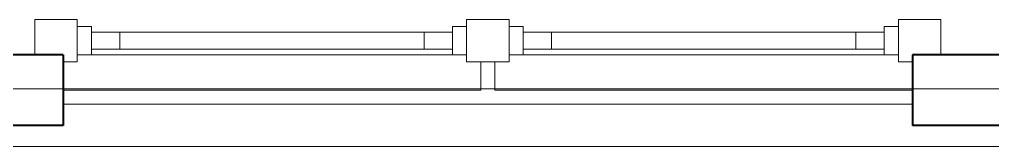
# Model space of a CAD drawing. Extents: x 952 to 1351, y -109 to 188.
# Drawn here: x 1235.158 to 1238.595, y 129.747 to 130.197 of the extents above; entities that cross this region are included whole.
import ezdxf

# ---------------------------------------------------------------- set-up
doc = ezdxf.new("R2010")
doc.units = 0
doc.header["$LTSCALE"] = 0.5
doc.layers.add('Cableado', color=100, linetype='CONTINUOUS')
for name, color, linetype, lineweight in [('Carpintería', 55, 'CONTINUOUS', 20), ('Detalles 01', 8, 'CONTINUOUS', 9), ('Muros corte', 7, 'CONTINUOUS', 40), ('Tratamiento pisos', 251, 'CONTINUOUS', 9)]:
    doc.layers.add(name, color=color, linetype=linetype, lineweight=lineweight)

msp = doc.modelspace()

# ---------------------------------------------------------------- linework, layer by layer
at = {"layer": 'Cableado'}
msp.add_line((1234.0874, 129.9518), (1240.7449, 129.9527), dxfattribs=at)
at = {"layer": 'Carpintería'}
for p, q in [((1235.3624, 130.1972), (1235.2124, 130.1972)), ((1235.2124, 130.1972), (1235.2124, 130.0722)), ((1235.3624, 130.1972), (1235.3624, 130.0472)), ((1236.8874, 130.1972), (1236.7374, 130.1972)), ((1236.7374, 130.1972), (1236.7374, 130.0472)), ((1236.8874, 130.1972), (1236.8874, 130.0472)), ((1238.2624, 130.1972), (1238.2624, 130.0472)), ((1238.2624, 130.1972), (1238.4124, 130.1972)), ((1238.4124, 130.1972), (1238.4124, 130.0722)), ((1235.3624, 130.1722), (1235.4124, 130.1722)), ((1235.4124, 130.1722), (1235.4124, 130.0722)), ((1236.7374, 130.1722), (1236.6874, 130.1722)), ((1236.6874, 130.0722), (1236.6874, 130.1722)), ((1236.8874, 130.1722), (1236.9374, 130.1722)), ((1236.9374, 130.1722), (1236.9374, 130.0722)), ((1238.2124, 130.1722), (1238.2124, 130.0722)), ((1238.2624, 130.1722), (1238.2124, 130.1722)), ((1235.4124, 130.1522), (1236.6874, 130.1522)), ((1235.5124, 130.1522), (1235.5124, 130.0922)), ((1236.5874, 130.1522), (1236.5874, 130.0922)), ((1236.9374, 130.1522), (1238.2124, 130.1522)), ((1237.0374, 130.1522), (1237.0374, 130.0922)), ((1238.1124, 130.1522), (1238.1124, 130.0922)), ((1235.4124, 130.0922), (1236.6874, 130.0922)), ((1236.9374, 130.0922), (1238.2124, 130.0922)), ((1235.4124, 130.0722), (1235.3624, 130.0722)), ((1236.6874, 130.0722), (1236.7374, 130.0722)), ((1236.9374, 130.0722), (1236.8874, 130.0722)), ((1238.2124, 130.0722), (1238.2624, 130.0722)), ((1235.3624, 130.0472), (1235.3124, 130.0472)), ((1236.8874, 130.0472), (1236.7374, 130.0472)), ((1238.2624, 130.0472), (1238.3124, 130.0472))]:
    msp.add_line(p, q, dxfattribs=at)
at = {"layer": 'Detalles 01'}
for p, q in [((1236.6874, 130.0722), (1235.4124, 130.0722)), ((1238.2124, 130.0722), (1236.9374, 130.0722)), ((1236.7874, 130.0472), (1236.7874, 129.9472)), ((1236.8374, 130.0472), (1236.8374, 129.9472)), ((1236.7874, 129.9472), (1235.3124, 129.9472)), ((1238.3124, 129.9472), (1236.8374, 129.9472)), ((1238.3124, 129.8972), (1235.3124, 129.8972))]:
    msp.add_line(p, q, dxfattribs=at)
at = {"layer": 'Muros corte'}
for p, q in [((1235.3124, 130.0722), (1234.2124, 130.0722)), ((1235.3124, 130.0722), (1235.3124, 129.8222)), ((1239.4124, 130.0722), (1238.3124, 130.0722)), ((1238.3124, 130.0722), (1238.3124, 129.8222)), ((1235.3124, 129.8222), (1234.2124, 129.8222)), ((1239.2424, 129.8222), (1238.3124, 129.8222))]:
    msp.add_line(p, q, dxfattribs=at)
at = {"layer": 'Tratamiento pisos'}
msp.add_line((1234.2124, 129.7472), (1239.2424, 129.7472), dxfattribs=at)

doc.saveas('drawing.dxf')
